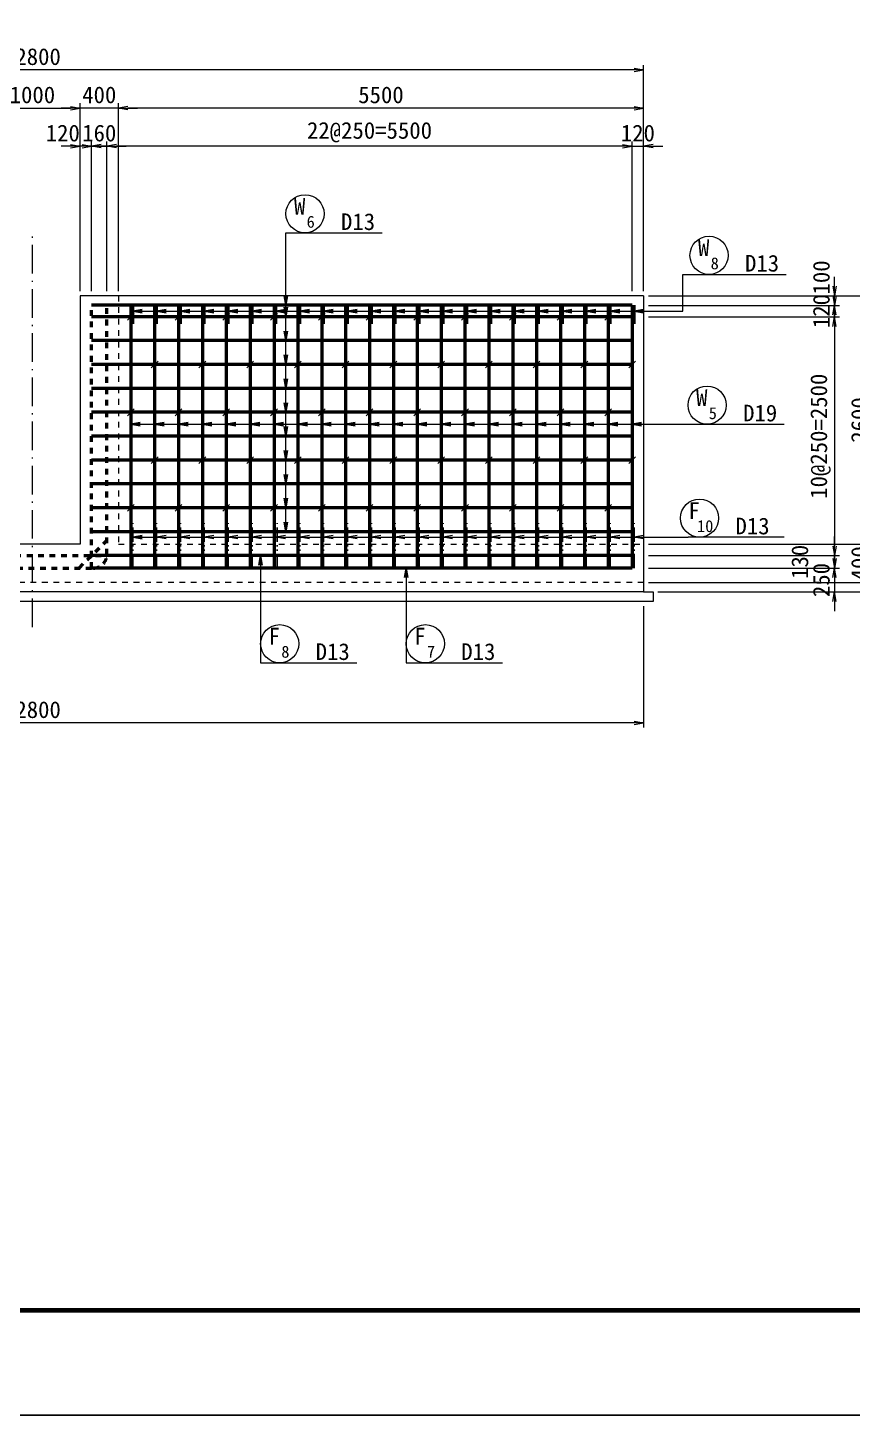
# Model space of a CAD drawing. Header units: millimetres. Extents: x 222124 to 348274, y -62968 to -33268.
# Drawn here: x 288726 to 297360, y -62968 to -48446 of the extents above; entities that cross this region are included whole.
import ezdxf
from ezdxf.enums import TextEntityAlignment as Align

# ---------------------------------------------------------------- set-up
doc = ezdxf.new("R2010")
doc.units = ezdxf.units.MM
doc.header["$LTSCALE"] = 50
doc.header["$PDSIZE"] = 300
for name, pattern in [('DASHED2', [0.375, 0.25, -0.125]), ('SXF_一点短鎖線', [9.25, 6, -1.5, 0.25, -1.5]), ('SXF_二点短鎖線', [11, 6, -1.5, 0.25, -1.5, 0.25, -1.5]), ('SXF_跳び破線', [12, 6, -6])]:
    doc.linetypes.add(name, pattern=pattern)
doc.layers.get('Defpoints').update_dxf_attribs({"color": 191})
for name, color, linetype, lineweight in [('D-BGD', 7, 'Continuous', 13), ('D-BMK', 2, 'SXF_一点短鎖線', 13), ('D-STR', 1, 'Continuous', 50), ('D-STR-DIM', 7, 'Continuous', 13), ('D-STR-HTXT', 7, 'Continuous', 13), ('D-STR-STR5', 7, 'Continuous', 25), ('D-STR-STR7', 6, 'SXF_二点短鎖線', 25), ('D-STR-TXT', 7, 'Continuous', 13), ('D-TTL', 2, 'Continuous', 140)]:
    doc.layers.add(name, color=color, linetype=linetype, lineweight=lineweight)
doc.styles.add('YOKO_GOTHIC', font='MS Gothic.ttf')
doc.dimstyles.new('S50', dxfattribs={"dimscale": 50, "dimtxt": 3.5, "dimasz": 2, "dimexe": 1, "dimexo": 1, "dimgap": 1, "dimtad": 1, "dimdec": 0, "dimzin": 1, "dimdsep": 46, "dimtxsty": 'YOKO_GOTHIC', "dimblk": 'OPEN', "dimcen": 0, "dimclrd": 256, "dimclre": 256, "dimclrt": 256, "dimaunit": 1, "dimadec": 3, "dimazin": 0, "dimtfac": 1, "dimtdec": 0, "dimtix": 1, "dimtmove": 2, "dimatfit": 3, "dimldrblk": 'OPEN', "dimfxl": 1, "dimlwd": -1, "dimlwe": -1, "dimarcsym": 0})

# ---------------------------------------------------------------- blocks, each defined once
blk = doc.blocks.new('_Open')
at = {"color": 0, "linetype": 'ByBlock', "lineweight": -2}
for p, q in [((-1, 0.17), (0, 0)), ((-1, -0.17), (0, 0)), ((0, 0), (-1, 0))]:
    blk.add_line(p, q, dxfattribs=at)
blk = doc.blocks.new('*D1578')
at = {"layer": 'D-STR-DIM', "ltscale": 1500, "transparency": 16777216}
for p, q in [((295225, -51251), (298025, -51251)), ((297975, -51351), (297975, -54151)), ((295225, -54251), (298025, -54251))]:
    blk.add_line(p, q, dxfattribs=at)
at = {"layer": 'Defpoints', "color": 0, "ltscale": 1500, "transparency": 16777216}
for p in [(295175, -51251), (295175, -54251), (297975, -54251)]:
    blk.add_point(p, dxfattribs=at)
at = {"layer": 'D-STR-DIM', "ltscale": 1500, "transparency": 16777216, "xscale": 100, "yscale": 100, "zscale": 100}
for p, rotation in [((297975, -51251), 90), ((297975, -54251), 270)]:
    blk.add_blockref('_Open', p, dxfattribs=dict(at, rotation=rotation))
at = {"layer": 'D-STR-DIM', "ltscale": 1500, "transparency": 16777216, "insert": (297837, -52751), "char_height": 175, "attachment_point": 5, "rotation": 90, "style": 'YOKO_GOTHIC'}
blk.add_mtext('3000', dxfattribs=at)
blk = doc.blocks.new('*D1579')
at = {"layer": 'D-STR-DIM', "ltscale": 1500, "transparency": 16777216}
for p, q in [((295225, -51251), (297625, -51251)), ((297575, -51351), (297575, -53751)), ((295225, -53851), (297625, -53851))]:
    blk.add_line(p, q, dxfattribs=at)
at = {"layer": 'Defpoints', "color": 0, "ltscale": 1500, "transparency": 16777216}
for p in [(295175, -51251), (295175, -53851), (297575, -53851)]:
    blk.add_point(p, dxfattribs=at)
at = {"layer": 'D-STR-DIM', "ltscale": 1500, "transparency": 16777216, "xscale": 100, "yscale": 100, "zscale": 100}
for p, rotation in [((297575, -51251), 90), ((297575, -53851), 270)]:
    blk.add_blockref('_Open', p, dxfattribs=dict(at, rotation=rotation))
at = {"layer": 'D-STR-DIM', "ltscale": 1500, "transparency": 16777216, "insert": (297437, -52551), "char_height": 175, "attachment_point": 5, "rotation": 90, "style": 'YOKO_GOTHIC'}
blk.add_mtext('2600', dxfattribs=at)
blk = doc.blocks.new('*D1580')
at = {"layer": 'D-STR-DIM', "ltscale": 1500, "transparency": 16777216}
for p, q in [((297575, -53751), (297575, -53651)), ((295225, -53851), (297625, -53851)), ((297575, -53851), (297575, -54251)), ((295225, -54251), (297625, -54251)), ((297575, -54351), (297575, -54451))]:
    blk.add_line(p, q, dxfattribs=at)
at = {"layer": 'Defpoints', "color": 0, "ltscale": 1500, "transparency": 16777216}
for p in [(295175, -53851), (295175, -54251), (297575, -54251)]:
    blk.add_point(p, dxfattribs=at)
at = {"layer": 'D-STR-DIM', "ltscale": 1500, "transparency": 16777216, "xscale": 100, "yscale": 100, "zscale": 100}
for p, rotation in [((297575, -53851), 270), ((297575, -54251), 90)]:
    blk.add_blockref('_Open', p, dxfattribs=dict(at, rotation=rotation))
at = {"layer": 'D-STR-DIM', "ltscale": 1500, "transparency": 16777216, "insert": (297437, -54051), "char_height": 175, "attachment_point": 5, "rotation": 90, "style": 'YOKO_GOTHIC'}
blk.add_mtext('400', dxfattribs=at)
blk = doc.blocks.new('*D1581')
at = {"layer": 'D-STR-DIM', "ltscale": 1500, "transparency": 16777216}
for p, q in [((295225, -51471), (297225, -51471)), ((297175, -51571), (297175, -53871)), ((295225, -53971), (297225, -53971))]:
    blk.add_line(p, q, dxfattribs=at)
at = {"layer": 'Defpoints', "color": 0, "ltscale": 1500, "transparency": 16777216}
for p in [(295175, -51471), (295175, -53971), (297175, -53971)]:
    blk.add_point(p, dxfattribs=at)
at = {"layer": 'D-STR-DIM', "ltscale": 1500, "transparency": 16777216, "xscale": 100, "yscale": 100, "zscale": 100}
for p, rotation in [((297175, -51471), 90), ((297175, -53971), 270)]:
    blk.add_blockref('_Open', p, dxfattribs=dict(at, rotation=rotation))
at = {"layer": 'D-STR-DIM', "ltscale": 1500, "transparency": 16777216, "insert": (297028, -52721), "char_height": 175, "attachment_point": 5, "rotation": 90, "style": 'YOKO_GOTHIC'}
blk.add_mtext('10@250=2500', dxfattribs=at)
blk = doc.blocks.new('*D1582')
at = {"layer": 'D-STR-DIM', "ltscale": 1500, "transparency": 16777216}
for p, q in [((297175, -53871), (297175, -53771)), ((295225, -53971), (297225, -53971)), ((297175, -53971), (297175, -54101)), ((295225, -54101), (297225, -54101)), ((297175, -54201), (297175, -54301))]:
    blk.add_line(p, q, dxfattribs=at)
at = {"layer": 'Defpoints', "color": 0, "ltscale": 1500, "transparency": 16777216}
for p in [(295175, -53971), (295175, -54101), (297175, -54101)]:
    blk.add_point(p, dxfattribs=at)
at = {"layer": 'D-STR-DIM', "ltscale": 1500, "transparency": 16777216, "xscale": 100, "yscale": 100, "zscale": 100}
for p, rotation in [((297175, -53971), 270), ((297175, -54101), 90)]:
    blk.add_blockref('_Open', p, dxfattribs=dict(at, rotation=rotation))
at = {"layer": 'D-STR-DIM', "ltscale": 1500, "transparency": 16777216, "insert": (296812, -54036), "char_height": 175, "attachment_point": 5, "rotation": 90, "style": 'YOKO_GOTHIC'}
blk.add_mtext('130', dxfattribs=at)
blk = doc.blocks.new('*D1583')
at = {"layer": 'D-STR-DIM', "ltscale": 1500, "transparency": 16777216}
for p, q in [((297175, -54001), (297175, -53901)), ((295225, -54101), (297225, -54101)), ((297175, -54101), (297175, -54351)), ((295325, -54351), (297225, -54351)), ((297175, -54451), (297175, -54551))]:
    blk.add_line(p, q, dxfattribs=at)
at = {"layer": 'Defpoints', "color": 0, "ltscale": 1500, "transparency": 16777216}
for p in [(295175, -54101), (295275, -54351), (297175, -54351)]:
    blk.add_point(p, dxfattribs=at)
at = {"layer": 'D-STR-DIM', "ltscale": 1500, "transparency": 16777216, "xscale": 100, "yscale": 100, "zscale": 100}
for p, rotation in [((297175, -54101), 270), ((297175, -54351), 90)]:
    blk.add_blockref('_Open', p, dxfattribs=dict(at, rotation=rotation))
at = {"layer": 'D-STR-DIM', "ltscale": 1500, "transparency": 16777216, "insert": (297037, -54226), "char_height": 175, "attachment_point": 5, "rotation": 90, "style": 'YOKO_GOTHIC'}
blk.add_mtext('250', dxfattribs=at)
blk = doc.blocks.new('*D1584')
at = {"layer": 'D-STR-DIM', "ltscale": 1500, "transparency": 16777216}
for p, q in [((297175, -51151), (297175, -51051)), ((295225, -51251), (297225, -51251)), ((297175, -51351), (297175, -51251)), ((295225, -51351), (297225, -51351)), ((297175, -51451), (297175, -51551))]:
    blk.add_line(p, q, dxfattribs=at)
at = {"layer": 'Defpoints', "color": 0, "ltscale": 1500, "transparency": 16777216}
for p in [(295175, -51251), (297175, -51251), (295175, -51351)]:
    blk.add_point(p, dxfattribs=at)
at = {"layer": 'D-STR-DIM', "ltscale": 1500, "transparency": 16777216, "xscale": 100, "yscale": 100, "zscale": 100}
for p, rotation in [((297175, -51251), 270), ((297175, -51351), 90)]:
    blk.add_blockref('_Open', p, dxfattribs=dict(at, rotation=rotation))
at = {"layer": 'D-STR-DIM', "ltscale": 1500, "transparency": 16777216, "insert": (297037, -51059), "char_height": 175, "attachment_point": 5, "rotation": 90, "style": 'YOKO_GOTHIC'}
blk.add_mtext('100', dxfattribs=at)
blk = doc.blocks.new('*D1585')
at = {"layer": 'D-STR-DIM', "ltscale": 1500, "transparency": 16777216}
for p, q in [((297975, -54151), (297975, -54051)), ((295225, -54251), (298025, -54251)), ((297975, -54351), (297975, -54251)), ((295325, -54351), (298025, -54351)), ((297975, -54451), (297975, -54551))]:
    blk.add_line(p, q, dxfattribs=at)
at = {"layer": 'Defpoints', "color": 0, "ltscale": 1500, "transparency": 16777216}
for p in [(295175, -54251), (297975, -54251), (295275, -54351)]:
    blk.add_point(p, dxfattribs=at)
at = {"layer": 'D-STR-DIM', "ltscale": 1500, "transparency": 16777216, "xscale": 100, "yscale": 100, "zscale": 100}
for p, rotation in [((297975, -54251), 270), ((297975, -54351), 90)]:
    blk.add_blockref('_Open', p, dxfattribs=dict(at, rotation=rotation))
at = {"layer": 'D-STR-DIM', "ltscale": 1500, "transparency": 16777216, "insert": (297837, -54301), "char_height": 175, "attachment_point": 5, "rotation": 90, "style": 'YOKO_GOTHIC'}
blk.add_mtext('100', dxfattribs=at)
blk = doc.blocks.new('*D1586')
at = {"layer": 'D-STR-DIM', "ltscale": 1500, "transparency": 16777216}
for p, q in [((297175, -51251), (297175, -51151)), ((295225, -51351), (297225, -51351)), ((297175, -51471), (297175, -51351)), ((295225, -51471), (297225, -51471)), ((297175, -51571), (297175, -51671))]:
    blk.add_line(p, q, dxfattribs=at)
at = {"layer": 'Defpoints', "color": 0, "ltscale": 1500, "transparency": 16777216}
for p in [(295175, -51351), (297175, -51351), (295175, -51471)]:
    blk.add_point(p, dxfattribs=at)
at = {"layer": 'D-STR-DIM', "ltscale": 1500, "transparency": 16777216, "xscale": 100, "yscale": 100, "zscale": 100}
for p, rotation in [((297175, -51351), 270), ((297175, -51471), 90)]:
    blk.add_blockref('_Open', p, dxfattribs=dict(at, rotation=rotation))
at = {"layer": 'D-STR-DIM', "ltscale": 1500, "transparency": 16777216, "insert": (297037, -51411), "char_height": 175, "attachment_point": 5, "rotation": 90, "style": 'YOKO_GOTHIC'}
blk.add_mtext('120', dxfattribs=at)
blk = doc.blocks.new('*D1587')
at = {"layer": 'D-STR-DIM', "ltscale": 1500, "transparency": 16777216}
for p, q in [((282375, -51201), (282375, -48836)), ((295075, -48886), (282475, -48886)), ((295175, -51201), (295175, -48836))]:
    blk.add_line(p, q, dxfattribs=at)
at = {"layer": 'Defpoints', "color": 0, "ltscale": 1500, "transparency": 16777216}
for p in [(282375, -48886), (282375, -51251), (295175, -51251)]:
    blk.add_point(p, dxfattribs=at)
at = {"layer": 'D-STR-DIM', "ltscale": 1500, "transparency": 16777216, "xscale": 100, "yscale": 100, "zscale": 100, "rotation": 180}
blk.add_blockref('_Open', (282375, -48886), dxfattribs=at)
at = {"layer": 'D-STR-DIM', "ltscale": 1500, "transparency": 16777216, "xscale": 100, "yscale": 100, "zscale": 100}
blk.add_blockref('_Open', (295175, -48886), dxfattribs=at)
at = {"layer": 'D-STR-DIM', "ltscale": 1500, "transparency": 16777216, "insert": (288775, -48749), "char_height": 175, "attachment_point": 5, "style": 'YOKO_GOTHIC'}
blk.add_mtext('12800', dxfattribs=at)
blk = doc.blocks.new('*D1588')
at = {"layer": 'D-STR-DIM', "ltscale": 1500, "transparency": 16777216}
for p, q in [((289675, -51201), (289675, -49236)), ((295075, -49286), (289775, -49286)), ((295175, -51201), (295175, -49236))]:
    blk.add_line(p, q, dxfattribs=at)
at = {"layer": 'Defpoints', "color": 0, "ltscale": 1500, "transparency": 16777216}
for p in [(289675, -49286), (289675, -51251), (295175, -51251)]:
    blk.add_point(p, dxfattribs=at)
at = {"layer": 'D-STR-DIM', "ltscale": 1500, "transparency": 16777216, "xscale": 100, "yscale": 100, "zscale": 100, "rotation": 180}
blk.add_blockref('_Open', (289675, -49286), dxfattribs=at)
at = {"layer": 'D-STR-DIM', "ltscale": 1500, "transparency": 16777216, "xscale": 100, "yscale": 100, "zscale": 100}
blk.add_blockref('_Open', (295175, -49286), dxfattribs=at)
at = {"layer": 'D-STR-DIM', "ltscale": 1500, "transparency": 16777216, "insert": (292425, -49149), "char_height": 175, "attachment_point": 5, "style": 'YOKO_GOTHIC'}
blk.add_mtext('5500', dxfattribs=at)
blk = doc.blocks.new('*D1589')
at = {"layer": 'D-STR-DIM', "ltscale": 1500, "transparency": 16777216}
for p, q in [((289175, -49286), (289075, -49286)), ((289275, -51201), (289275, -49236)), ((289675, -49286), (289275, -49286)), ((289675, -51201), (289675, -49236)), ((289775, -49286), (289875, -49286))]:
    blk.add_line(p, q, dxfattribs=at)
at = {"layer": 'Defpoints', "color": 0, "ltscale": 1500, "transparency": 16777216}
for p in [(289275, -49286), (289275, -51251), (289675, -51251)]:
    blk.add_point(p, dxfattribs=at)
at = {"layer": 'D-STR-DIM', "ltscale": 1500, "transparency": 16777216, "xscale": 100, "yscale": 100, "zscale": 100}
blk.add_blockref('_Open', (289275, -49286), dxfattribs=at)
at = {"layer": 'D-STR-DIM', "ltscale": 1500, "transparency": 16777216, "xscale": 100, "yscale": 100, "zscale": 100, "rotation": 180}
blk.add_blockref('_Open', (289675, -49286), dxfattribs=at)
at = {"layer": 'D-STR-DIM', "ltscale": 1500, "transparency": 16777216, "insert": (289475, -49149), "char_height": 175, "attachment_point": 5, "style": 'YOKO_GOTHIC'}
blk.add_mtext('400', dxfattribs=at)
blk = doc.blocks.new('*D1596')
at = {"layer": 'D-STR-DIM', "ltscale": 1500, "transparency": 16777216}
for p, q in [((288275, -51201), (288275, -49236)), ((288375, -49286), (289175, -49286)), ((289275, -51201), (289275, -49236))]:
    blk.add_line(p, q, dxfattribs=at)
at = {"layer": 'Defpoints', "color": 0, "ltscale": 1500, "transparency": 16777216}
for p in [(289275, -49286), (288275, -51251), (289275, -51251)]:
    blk.add_point(p, dxfattribs=at)
at = {"layer": 'D-STR-DIM', "ltscale": 1500, "transparency": 16777216, "xscale": 100, "yscale": 100, "zscale": 100, "rotation": 180}
blk.add_blockref('_Open', (288275, -49286), dxfattribs=at)
at = {"layer": 'D-STR-DIM', "ltscale": 1500, "transparency": 16777216, "xscale": 100, "yscale": 100, "zscale": 100}
blk.add_blockref('_Open', (289275, -49286), dxfattribs=at)
at = {"layer": 'D-STR-DIM', "ltscale": 1500, "transparency": 16777216, "insert": (288775, -49149), "char_height": 175, "attachment_point": 5, "style": 'YOKO_GOTHIC'}
blk.add_mtext('1000', dxfattribs=at)
blk = doc.blocks.new('*D1597')
at = {"layer": 'D-STR-DIM', "ltscale": 1500, "transparency": 16777216}
for p, q in [((289555, -51201), (289555, -49636)), ((295055, -51201), (295055, -49636)), ((294955, -49686), (289655, -49686))]:
    blk.add_line(p, q, dxfattribs=at)
at = {"layer": 'Defpoints', "color": 0, "ltscale": 1500, "transparency": 16777216}
for p in [(289555, -49686), (289555, -51251), (295055, -51251)]:
    blk.add_point(p, dxfattribs=at)
at = {"layer": 'D-STR-DIM', "ltscale": 1500, "transparency": 16777216, "xscale": 100, "yscale": 100, "zscale": 100, "rotation": 180}
blk.add_blockref('_Open', (289555, -49686), dxfattribs=at)
at = {"layer": 'D-STR-DIM', "ltscale": 1500, "transparency": 16777216, "xscale": 100, "yscale": 100, "zscale": 100}
blk.add_blockref('_Open', (295055, -49686), dxfattribs=at)
at = {"layer": 'D-STR-DIM', "ltscale": 1500, "transparency": 16777216, "insert": (292305, -49539), "char_height": 175, "attachment_point": 5, "style": 'YOKO_GOTHIC'}
blk.add_mtext('22@250=5500', dxfattribs=at)
blk = doc.blocks.new('*D1598')
at = {"layer": 'D-STR-DIM', "ltscale": 1500, "transparency": 16777216}
for p, q in [((289395, -51201), (289395, -49636)), ((289555, -51201), (289555, -49636)), ((289295, -49686), (289195, -49686)), ((289555, -49686), (289395, -49686)), ((289655, -49686), (289755, -49686))]:
    blk.add_line(p, q, dxfattribs=at)
at = {"layer": 'Defpoints', "color": 0, "ltscale": 1500, "transparency": 16777216}
for p in [(289395, -49686), (289395, -51251), (289555, -51251)]:
    blk.add_point(p, dxfattribs=at)
at = {"layer": 'D-STR-DIM', "ltscale": 1500, "transparency": 16777216, "xscale": 100, "yscale": 100, "zscale": 100}
blk.add_blockref('_Open', (289395, -49686), dxfattribs=at)
at = {"layer": 'D-STR-DIM', "ltscale": 1500, "transparency": 16777216, "xscale": 100, "yscale": 100, "zscale": 100, "rotation": 180}
blk.add_blockref('_Open', (289555, -49686), dxfattribs=at)
at = {"layer": 'D-STR-DIM', "ltscale": 1500, "transparency": 16777216, "insert": (289475, -49549), "char_height": 175, "attachment_point": 5, "style": 'YOKO_GOTHIC'}
blk.add_mtext('160', dxfattribs=at)
blk = doc.blocks.new('*D1599')
at = {"layer": 'D-STR-DIM', "ltscale": 1500, "transparency": 16777216}
for p, q in [((289275, -51201), (289275, -49636)), ((289395, -51201), (289395, -49636)), ((289175, -49686), (289075, -49686)), ((289395, -49686), (289275, -49686)), ((289495, -49686), (289595, -49686))]:
    blk.add_line(p, q, dxfattribs=at)
at = {"layer": 'Defpoints', "color": 0, "ltscale": 1500, "transparency": 16777216}
for p in [(289275, -49686), (289275, -51251), (289395, -51251)]:
    blk.add_point(p, dxfattribs=at)
at = {"layer": 'D-STR-DIM', "ltscale": 1500, "transparency": 16777216, "xscale": 100, "yscale": 100, "zscale": 100}
blk.add_blockref('_Open', (289275, -49686), dxfattribs=at)
at = {"layer": 'D-STR-DIM', "ltscale": 1500, "transparency": 16777216, "xscale": 100, "yscale": 100, "zscale": 100, "rotation": 180}
blk.add_blockref('_Open', (289395, -49686), dxfattribs=at)
at = {"layer": 'D-STR-DIM', "ltscale": 1500, "transparency": 16777216, "insert": (289093, -49549), "char_height": 175, "attachment_point": 5, "style": 'YOKO_GOTHIC'}
blk.add_mtext('120', dxfattribs=at)
blk = doc.blocks.new('*D1600')
at = {"layer": 'D-STR-DIM', "ltscale": 1500, "transparency": 16777216}
for p, q in [((295055, -51201), (295055, -49636)), ((295175, -51201), (295175, -49636)), ((294955, -49686), (294855, -49686)), ((295055, -49686), (295175, -49686)), ((295275, -49686), (295375, -49686))]:
    blk.add_line(p, q, dxfattribs=at)
at = {"layer": 'Defpoints', "color": 0, "ltscale": 1500, "transparency": 16777216}
for p in [(295175, -49686), (295055, -51251), (295175, -51251)]:
    blk.add_point(p, dxfattribs=at)
at = {"layer": 'D-STR-DIM', "ltscale": 1500, "transparency": 16777216, "xscale": 100, "yscale": 100, "zscale": 100}
blk.add_blockref('_Open', (295055, -49686), dxfattribs=at)
at = {"layer": 'D-STR-DIM', "ltscale": 1500, "transparency": 16777216, "xscale": 100, "yscale": 100, "zscale": 100, "rotation": 180}
blk.add_blockref('_Open', (295175, -49686), dxfattribs=at)
at = {"layer": 'D-STR-DIM', "ltscale": 1500, "transparency": 16777216, "insert": (295115, -49549), "char_height": 175, "attachment_point": 5, "style": 'YOKO_GOTHIC'}
blk.add_mtext('120', dxfattribs=at)
blk = doc.blocks.new('*D1601')
at = {"layer": 'D-STR-DIM', "ltscale": 1500, "transparency": 16777216}
for p, q in [((282375, -54401), (282375, -55771)), ((295175, -54501), (295175, -55771)), ((295075, -55721), (282475, -55721))]:
    blk.add_line(p, q, dxfattribs=at)
at = {"layer": 'Defpoints', "color": 0, "ltscale": 1500, "transparency": 16777216}
for p in [(282375, -54351), (295175, -54451), (282375, -55721)]:
    blk.add_point(p, dxfattribs=at)
at = {"layer": 'D-STR-DIM', "ltscale": 1500, "transparency": 16777216, "xscale": 100, "yscale": 100, "zscale": 100, "rotation": 180}
blk.add_blockref('_Open', (282375, -55721), dxfattribs=at)
at = {"layer": 'D-STR-DIM', "ltscale": 1500, "transparency": 16777216, "xscale": 100, "yscale": 100, "zscale": 100}
blk.add_blockref('_Open', (295175, -55721), dxfattribs=at)
at = {"layer": 'D-STR-DIM', "ltscale": 1500, "transparency": 16777216, "insert": (288775, -55584), "char_height": 175, "attachment_point": 5, "style": 'YOKO_GOTHIC'}
blk.add_mtext('12800', dxfattribs=at)

msp = doc.modelspace()

# ---------------------------------------------------------------- linework, layer by layer
at = {"layer": 'D-BGD', "ltscale": 1500}
for p, q in [((295174.8, -51250.7), (289274.8, -51250.7)), ((289274.8, -51250.7), (289274.8, -53850.7)), ((295174.8, -51250.7), (295174.8, -54350.7)), ((289274.8, -53850.7), (288274.8, -53850.7)), ((295174.8, -54350.7), (282374.8, -54350.7))]:
    msp.add_line(p, q, dxfattribs=at)
at = {"layer": 'D-BGD', "linetype": 'SXF_跳び破線', "ltscale": 0.2}
msp.add_line((295174.8, -54250.7), (282374.8, -54250.7), dxfattribs=at)
msp.add_lwpolyline([(289674.8, -51250.7), (289674.8, -53850.7), (295174.8, -53850.7)], dxfattribs=at)
at = {"layer": 'D-BGD'}
msp.add_lwpolyline([(295174.8, -54350.7), (295274.8, -54350.7), (295274.8, -54450.7), (282274.8, -54450.7), (282274.8, -54350.7), (282374.8, -54350.7)], dxfattribs=at)
at = {"layer": 'D-BMK'}
msp.add_line((288774.8, -54718.1), (288774.8, -50618.1), dxfattribs=at)
at = {"layer": 'D-STR'}
for p, q in [((295054.8, -51350.7), (289394.8, -51350.7)), ((289824.8, -51545.7), (289824.8, -51350.7)), ((290074.8, -51545.7), (290074.8, -51350.7)), ((290324.8, -51545.7), (290324.8, -51350.7)), ((290574.8, -51545.7), (290574.8, -51350.7)), ((290824.8, -51545.7), (290824.8, -51350.7)), ((291074.8, -51545.7), (291074.8, -51350.7)), ((291324.8, -51545.7), (291324.8, -51350.7)), ((291574.8, -51545.7), (291574.8, -51350.7)), ((291824.8, -51545.7), (291824.8, -51350.7)), ((292074.8, -51545.7), (292074.8, -51350.7)), ((292324.8, -51545.7), (292324.8, -51350.7)), ((292574.8, -51545.7), (292574.8, -51350.7)), ((292824.8, -51545.7), (292824.8, -51350.7)), ((293074.8, -51545.7), (293074.8, -51350.7)), ((293324.8, -51545.7), (293324.8, -51350.7)), ((293574.8, -51545.7), (293574.8, -51350.7)), ((293824.8, -51545.7), (293824.8, -51350.7)), ((294074.8, -51545.7), (294074.8, -51350.7)), ((294324.8, -51545.7), (294324.8, -51350.7)), ((294574.8, -51545.7), (294574.8, -51350.7)), ((294824.8, -51545.7), (294824.8, -51350.7)), ((295074.8, -51545.7), (295074.8, -51350.7)), ((295054.8, -51470.7), (289394.8, -51470.7)), ((295054.8, -51720.7), (289394.8, -51720.7)), ((295054.8, -51970.7), (289394.8, -51970.7)), ((295054.8, -52220.7), (289394.8, -52220.7)), ((295054.8, -52470.7), (289394.8, -52470.7)), ((295054.8, -52720.7), (289394.8, -52720.7)), ((295054.8, -52970.7), (289394.8, -52970.7)), ((295054.8, -53220.7), (289394.8, -53220.7)), ((295054.8, -53470.7), (289394.8, -53470.7)), ((295054.8, -53720.7), (289394.8, -53720.7)), ((295054.8, -53970.7), (289394.8, -53970.7)), ((295054.8, -54100.7), (289394.8, -54100.7))]:
    msp.add_line(p, q, dxfattribs=at)
at = {"layer": 'D-STR', "ltscale": 0.01}
for p, q in [((289804.8, -51350.7), (289804.8, -54100.7)), ((290054.8, -51350.7), (290054.8, -54100.7)), ((290304.8, -51350.7), (290304.8, -54100.7)), ((290554.8, -51350.7), (290554.8, -54100.7)), ((290804.8, -51350.7), (290804.8, -54100.7)), ((291054.8, -51350.7), (291054.8, -54100.7)), ((291304.8, -51350.7), (291304.8, -54100.7)), ((291554.8, -51350.7), (291554.8, -54100.7)), ((291804.8, -51350.7), (291804.8, -54100.7)), ((292054.8, -51350.7), (292054.8, -54100.7)), ((292304.8, -51350.7), (292304.8, -54100.7)), ((292554.8, -51350.7), (292554.8, -54100.7)), ((292804.8, -51350.7), (292804.8, -54100.7)), ((293054.8, -51350.7), (293054.8, -54100.7)), ((293304.8, -51350.7), (293304.8, -54100.7)), ((293554.8, -51350.7), (293554.8, -54100.7)), ((293804.8, -51350.7), (293804.8, -54100.7)), ((294054.8, -51350.7), (294054.8, -54100.7)), ((294304.8, -51350.7), (294304.8, -54100.7)), ((294554.8, -51350.7), (294554.8, -54100.7)), ((294804.8, -51350.7), (294804.8, -54100.7)), ((295054.8, -51350.7), (295054.8, -54100.7))]:
    msp.add_line(p, q, dxfattribs=at)
at = {"layer": 'D-STR', "linetype": 'SXF_跳び破線', "ltscale": 0.2}
msp.add_line((289264.8, -54100.7), (289554.8, -53810.7), dxfattribs=at)
msp.add_lwpolyline([(287994.8, -51350.7), (287994.8, -53960.7, 0.4142136), (288134.8, -54100.7), (289414.8, -54100.7, 0.4142136), (289554.8, -53960.7), (289554.8, -51350.7)], format="xyb", dxfattribs=at)
for points in [[(289394.8, -54100.7), (289394.8, -51350.7)], [(287994.8, -53970.7), (289554.8, -53970.7)]]:
    msp.add_lwpolyline(points, dxfattribs=at)
at = {"layer": 'D-STR-HTXT'}
for p, q in [((291429.8, -50592.8), (292436.3, -50592.8)), ((295587.5, -51027.7), (296667.1, -51027.7)), ((295587.5, -51410.7), (295587.5, -51027.7)), ((289824.8, -51410.7), (295587.5, -51410.7)), ((289804.8, -52595.7), (296647.1, -52595.7)), ((296647.1, -53778), (295640.5, -53778)), ((291164.6, -55092.8), (292171.1, -55092.8)), ((292689.5, -55092.8), (293696.1, -55092.8))]:
    msp.add_line(p, q, dxfattribs=at)
for centre in [(291629.8, -50392.8), (295860.5, -50827.7), (295840.5, -52395.7), (291364.6, -54892.8), (292889.5, -54892.8)]:
    msp.add_circle(centre, 200, dxfattribs=at)
at = {"layer": 'D-STR-HTXT', "color": 4}
msp.add_circle((295761, -53578), 200, dxfattribs=at)
at = {"layer": 'D-STR-STR5'}
for p, q in [((289840.1, -51435.4), (289769.4, -51506.1)), ((290340.1, -51435.4), (290269.4, -51506.1)), ((290840.1, -51435.4), (290769.4, -51506.1)), ((291340.1, -51435.4), (291269.4, -51506.1)), ((291840.1, -51435.4), (291769.4, -51506.1)), ((292340.1, -51435.4), (292269.4, -51506.1)), ((292840.1, -51435.4), (292769.4, -51506.1)), ((293340.1, -51435.4), (293269.4, -51506.1)), ((293840.1, -51435.4), (293769.4, -51506.1)), ((294340.1, -51435.4), (294269.4, -51506.1)), ((294840.1, -51435.4), (294769.4, -51506.1)), ((290090.1, -51935.4), (290019.4, -52006.1)), ((290590.1, -51935.4), (290519.4, -52006.1)), ((291090.1, -51935.4), (291019.4, -52006.1)), ((291590.1, -51935.4), (291519.4, -52006.1)), ((292090.1, -51935.4), (292019.4, -52006.1)), ((292590.1, -51935.4), (292519.4, -52006.1)), ((293090.1, -51935.4), (293019.4, -52006.1)), ((293590.1, -51935.4), (293519.4, -52006.1)), ((294090.1, -51935.4), (294019.4, -52006.1)), ((294590.1, -51935.4), (294519.4, -52006.1)), ((295090.1, -51935.4), (295019.4, -52006.1)), ((289840.1, -52435.4), (289769.4, -52506.1)), ((290340.1, -52435.4), (290269.4, -52506.1)), ((290840.1, -52435.4), (290769.4, -52506.1)), ((291340.1, -52435.4), (291269.4, -52506.1)), ((291840.1, -52435.4), (291769.4, -52506.1)), ((292340.1, -52435.4), (292269.4, -52506.1)), ((292840.1, -52435.4), (292769.4, -52506.1)), ((293340.1, -52435.4), (293269.4, -52506.1)), ((293840.1, -52435.4), (293769.4, -52506.1)), ((294340.1, -52435.4), (294269.4, -52506.1)), ((294840.1, -52435.4), (294769.4, -52506.1)), ((290090.1, -52935.4), (290019.4, -53006.1)), ((290590.1, -52935.4), (290519.4, -53006.1)), ((291090.1, -52935.4), (291019.4, -53006.1)), ((291590.1, -52935.4), (291519.4, -53006.1)), ((292090.1, -52935.4), (292019.4, -53006.1)), ((292590.1, -52935.4), (292519.4, -53006.1)), ((293090.1, -52935.4), (293019.4, -53006.1)), ((293590.1, -52935.4), (293519.4, -53006.1)), ((294090.1, -52935.4), (294019.4, -53006.1)), ((294590.1, -52935.4), (294519.4, -53006.1)), ((295090.1, -52935.4), (295019.4, -53006.1)), ((289840.1, -53435.4), (289769.4, -53506.1)), ((290340.1, -53435.4), (290269.4, -53506.1)), ((290840.1, -53435.4), (290769.4, -53506.1)), ((291340.1, -53435.4), (291269.4, -53506.1)), ((291840.1, -53435.4), (291769.4, -53506.1)), ((292340.1, -53435.4), (292269.4, -53506.1)), ((292840.1, -53435.4), (292769.4, -53506.1)), ((293340.1, -53435.4), (293269.4, -53506.1)), ((293840.1, -53435.4), (293769.4, -53506.1)), ((294340.1, -53435.4), (294269.4, -53506.1)), ((294840.1, -53435.4), (294769.4, -53506.1))]:
    msp.add_line(p, q, dxfattribs=at)
at = {"layer": 'D-STR-STR7', "ltscale": 0.5}
for p, q in [((289824.8, -54100.7), (289824.8, -53615.7)), ((290074.8, -54100.7), (290074.8, -53615.7)), ((290324.8, -54100.7), (290324.8, -53615.7)), ((290574.8, -54100.7), (290574.8, -53615.7)), ((290824.8, -54100.7), (290824.8, -53615.7)), ((291074.8, -54100.7), (291074.8, -53615.7)), ((291338.3, -54100.7), (291338.3, -53615.7)), ((291574.8, -54100.7), (291574.8, -53615.7)), ((291824.8, -54100.7), (291824.8, -53615.7)), ((292074.8, -54100.7), (292074.8, -53615.7)), ((292324.8, -54100.7), (292324.8, -53615.7)), ((292574.8, -54100.7), (292574.8, -53615.7)), ((292824.8, -54100.7), (292824.8, -53615.7)), ((293074.8, -54100.7), (293074.8, -53615.7)), ((293324.8, -54100.7), (293324.8, -53615.7)), ((293574.8, -54100.7), (293574.8, -53615.7)), ((293824.8, -54100.7), (293824.8, -53615.7)), ((294074.8, -54100.7), (294074.8, -53615.7)), ((294324.8, -54100.7), (294324.8, -53615.7)), ((294574.8, -54100.7), (294574.8, -53615.7)), ((294824.8, -54100.7), (294824.8, -53615.7)), ((295074.8, -54100.7), (295074.8, -53615.7))]:
    msp.add_line(p, q, dxfattribs=at)
at = {"layer": 'D-TTL'}
msp.add_lwpolyline([(265199.2, -34367.9), (265199.2, -61867.9), (305199.2, -61867.9), (305199.2, -34367.9)], close=True, dxfattribs=at)
at = {"layer": 'Defpoints', "color": 1}
msp.add_lwpolyline([(264174.2, -33267.9), (264174.2, -62967.9), (306224.2, -62967.9), (306224.2, -33267.9)], close=True, dxfattribs=at)

# ---------------------------------------------------------------- block references
at = {"layer": 'D-STR-HTXT', "xscale": -100, "yscale": 100, "zscale": 100}
for p in [(290074.8, -53778), (290324.8, -53778), (290574.8, -53778), (290824.8, -53778), (291074.8, -53778), (291324.8, -53778), (291574.8, -53778), (291824.8, -53778), (292074.8, -53778), (292324.8, -53778), (292574.8, -53778), (292824.8, -53778), (293074.8, -53778), (293324.8, -53778), (293574.8, -53778), (293824.8, -53778), (294074.8, -53778), (294324.8, -53778), (294574.8, -53778), (294824.8, -53778), (295074.8, -53778)]:
    msp.add_blockref('_Open', p, dxfattribs=at)

# ---------------------------------------------------------------- texts
at = {"layer": 'D-STR-TXT', "style": 'YOKO_GOTHIC'}
for s, height, p in [('W', 175, (291573.5, -50401.1)), ('6', 125, (291689.2, -50538.9)), ('W', 175, (295804.3, -50836)), ('8', 125, (295919.9, -50973.8)), ('W', 175, (295784.3, -52404)), ('5', 125, (295899.9, -52541.8)), ('8', 125, (291423.9, -55038.9)), ('7', 125, (292948.9, -55038.9))]:
    msp.add_text(s, height=height, dxfattribs=at).set_placement(p, align=Align.CENTER)
for s, p in [('D13', (292006.3, -50562.8)), ('D13', (296237.1, -50997.7)), ('D19', (296217.1, -52565.7)), ('D13', (291741.1, -55062.8)), ('D13', (293266, -55062.8))]:
    msp.add_text(s, height=175, dxfattribs=at).set_placement(p)
at = {"layer": 'D-STR-TXT', "color": 4, "style": 'YOKO_GOTHIC'}
for s, height, p in [('F', 175, (295704.7, -53586.3)), ('10', 125, (295820.3, -53724.1))]:
    msp.add_text(s, height=height, dxfattribs=at).set_placement(p, align=Align.CENTER)
msp.add_text('D13', height=175, dxfattribs=at).set_placement((296137.5, -53748))
at = {"layer": 'D-STR-TXT', "linetype": 'DASHED2', "ltscale": 0.5, "style": 'YOKO_GOTHIC'}
for p in [(291308.3, -54901.1), (292833.2, -54901.1)]:
    msp.add_text('F', height=175, dxfattribs=at).set_placement(p, align=Align.CENTER)

# ---------------------------------------------------------------- dimensions: what is measured, and where the dimension line sits
at = {"layer": 'D-STR-DIM', "ltscale": 1500}
for base, p1, p2, picture, middle in [((282374.8, -48886.2), (295174.8, -51250.7), (282374.8, -51250.7), '*D1587', (288774.8, -48748.7)), ((289274.8, -49286.2), (288274.8, -51250.7), (289274.8, -51250.7), '*D1596', (288774.8, -49148.7)), ((289274.8, -49286.2), (289674.8, -51250.7), (289274.8, -51250.7), '*D1589', (289474.8, -49148.7)), ((289674.8, -49286.2), (295174.8, -51250.7), (289674.8, -51250.7), '*D1588', (292424.8, -49148.7)), ((289394.8, -49686.2), (289554.8, -51250.7), (289394.8, -51250.7), '*D1598', (289474.8, -49548.7)), ((295174.8, -49686.2), (295054.8, -51250.7), (295174.8, -51250.7), '*D1600', (295114.8, -49548.7)), ((282374.8, -55721.3), (295174.8, -54450.7), (282374.8, -54350.7), '*D1601', (288774.8, -55583.8))]:
    dim = msp.add_linear_dim(base=base, p1=p1, p2=p2, dimstyle='S50', dxfattribs=at)
    dim.commit()
    dim.dimension.update_dxf_attribs({"geometry": picture, "text_midpoint": middle})
dim = msp.add_linear_dim(base=(289274.8, -49686.2), p1=(289394.8, -51250.7), p2=(289274.8, -51250.7), dimstyle='S50', dxfattribs=at)
dim.commit()
dim.dimension.update_dxf_attribs({"geometry": '*D1599', "text_midpoint": (289092.9, -49548.7), "dimtype": 160})
dim = msp.add_linear_dim(base=(289554.8, -49686.2), p1=(295054.8, -51250.7), p2=(289554.8, -51250.7), text='22@250=<>', dimstyle='S50', dxfattribs=at)
dim.commit()
dim.dimension.update_dxf_attribs({"geometry": '*D1597', "text_midpoint": (292304.8, -49539.4)})
for base, p1, p2, picture, middle in [((297174.8, -51250.7), (295174.8, -51350.7), (295174.8, -51250.7), '*D1584', (297037.3, -51059.4)), ((297174.8, -54100.7), (295174.8, -53970.7), (295174.8, -54100.7), '*D1582', (296812.3, -54035.7))]:
    dim = msp.add_linear_dim(base=base, p1=p1, p2=p2, angle=90, dimstyle='S50', dxfattribs=at)
    dim.commit()
    dim.dimension.update_dxf_attribs({"geometry": picture, "text_midpoint": middle, "dimtype": 160})
for base, p1, p2, picture, middle in [((297174.8, -51350.7), (295174.8, -51470.7), (295174.8, -51350.7), '*D1586', (297037.3, -51410.7)), ((297974.8, -54250.7), (295174.8, -51250.7), (295174.8, -54250.7), '*D1578', (297837.3, -52750.7)), ((297574.8, -53850.7), (295174.8, -51250.7), (295174.8, -53850.7), '*D1579', (297437.3, -52550.7)), ((297574.8, -54250.7), (295174.8, -53850.7), (295174.8, -54250.7), '*D1580', (297437.3, -54050.7)), ((297174.8, -54350.7), (295174.8, -54100.7), (295274.8, -54350.7), '*D1583', (297037.3, -54225.7)), ((297974.8, -54250.7), (295274.8, -54350.7), (295174.8, -54250.7), '*D1585', (297837.3, -54300.7))]:
    dim = msp.add_linear_dim(base=base, p1=p1, p2=p2, angle=90, dimstyle='S50', dxfattribs=at)
    dim.commit()
    dim.dimension.update_dxf_attribs({"geometry": picture, "text_midpoint": middle})
dim = msp.add_linear_dim(base=(297174.8, -53970.7), p1=(295174.8, -51470.7), p2=(295174.8, -53970.7), angle=90, text='10@250=<>', dimstyle='S50', dxfattribs=at)
dim.commit()
dim.dimension.update_dxf_attribs({"geometry": '*D1581', "text_midpoint": (297027.9, -52720.7)})

# ---------------------------------------------------------------- leaders
at = {"layer": 'D-STR-HTXT'}
for points in [[(291429.8, -53720.7), (291429.8, -50592.8)], [(291429.8, -51350.7), (291429.8, -50850.7)], [(291429.8, -51470.7), (291429.8, -50970.7)], [(291429.8, -51720.7), (291429.8, -51220.7)], [(289824.8, -51410.7), (290177.2, -51410.7)], [(290074.8, -51410.7), (290427.2, -51410.7)], [(290324.8, -51410.7), (290677.2, -51410.7)], [(290574.8, -51410.7), (290927.2, -51410.7)], [(290824.8, -51410.7), (291177.2, -51410.7)], [(291074.8, -51410.7), (291427.2, -51410.7)], [(291324.8, -51410.7), (291677.2, -51410.7)], [(291574.8, -51410.7), (291927.2, -51410.7)], [(291824.8, -51410.7), (292177.2, -51410.7)], [(292074.8, -51410.7), (292427.2, -51410.7)], [(292324.8, -51410.7), (292677.2, -51410.7)], [(292574.8, -51410.7), (292927.2, -51410.7)], [(292824.8, -51410.7), (293177.2, -51410.7)], [(293074.8, -51410.7), (293427.2, -51410.7)], [(293324.8, -51410.7), (293677.2, -51410.7)], [(293574.8, -51410.7), (293927.2, -51410.7)], [(293824.8, -51410.7), (294177.2, -51410.7)], [(294074.8, -51410.7), (294427.2, -51410.7)], [(294324.8, -51410.7), (294677.2, -51410.7)], [(294574.8, -51410.7), (294927.2, -51410.7)], [(294824.8, -51410.7), (295177.2, -51410.7)], [(295074.8, -51410.7), (295427.2, -51410.7)], [(291429.8, -51970.7), (291429.8, -51470.7)], [(291429.8, -52220.7), (291429.8, -51720.7)], [(291429.8, -52470.7), (291429.8, -51970.7)], [(291429.8, -52720.7), (291429.8, -52220.7)], [(291429.8, -52970.7), (291429.8, -52470.7)], [(289804.8, -52595.7), (290407.3, -52595.7)], [(290054.8, -52595.7), (290657.3, -52595.7)], [(290304.8, -52595.7), (290907.3, -52595.7)], [(290554.8, -52595.7), (291157.3, -52595.7)], [(290804.8, -52595.7), (291407.3, -52595.7)], [(291054.8, -52595.7), (291657.3, -52595.7)], [(291304.8, -52595.7), (291907.3, -52595.7)], [(291554.8, -52595.7), (292157.3, -52595.7)], [(291804.8, -52595.7), (292407.3, -52595.7)], [(292054.8, -52595.7), (292657.3, -52595.7)], [(292304.8, -52595.7), (292907.3, -52595.7)], [(292554.8, -52595.7), (293157.3, -52595.7)], [(292804.8, -52595.7), (293407.3, -52595.7)], [(293054.8, -52595.7), (293657.3, -52595.7)], [(293304.8, -52595.7), (293907.3, -52595.7)], [(293554.8, -52595.7), (294157.3, -52595.7)], [(293804.8, -52595.7), (294407.3, -52595.7)], [(294054.8, -52595.7), (294657.3, -52595.7)], [(294304.8, -52595.7), (294907.3, -52595.7)], [(294554.8, -52595.7), (295157.3, -52595.7)], [(294804.8, -52595.7), (295407.3, -52595.7)], [(295054.8, -52595.7), (295657.3, -52595.7)], [(291429.8, -53220.7), (291429.8, -52720.7)], [(291429.8, -53470.7), (291429.8, -52970.7)], [(289824.8, -53778), (295640.5, -53778)], [(291164.6, -53970.7), (291164.6, -55092.8)], [(292689.5, -54100.7), (292689.5, -55092.8)]]:
    msp.add_leader(points, dimstyle='S50', dxfattribs=at)

doc.saveas('drawing.dxf')
